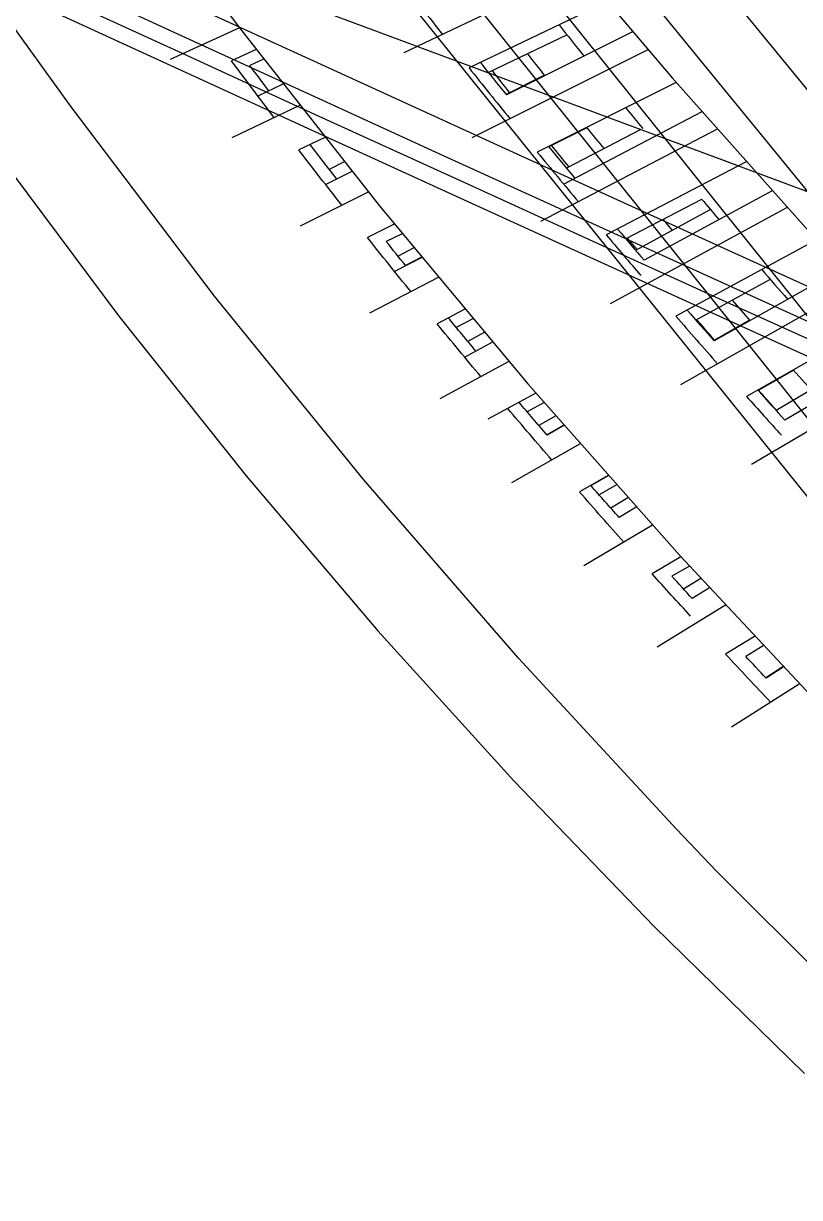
# Model space of a CAD drawing. Header units: millimetres. Extents: x 600121811 to 600690586, y 3472921280 to 3473279938.
# Drawn here: x 600359374 to 600361810, y 3473065079 to 3473068766 of the extents above; entities that cross this region are included whole.
import ezdxf

# ---------------------------------------------------------------- set-up
doc = ezdxf.new("R2010")
doc.units = ezdxf.units.MM
doc.header["$LTSCALE"] = 1000
doc.linetypes.add('AX-MALL-GIRD-200$0$DOTE', pattern=[2.42, 2, -0.2, 0.02, -0.2])
for name, color, linetype in [('AX-MALL-GIRD-200$0$A-Grid', 222, 'AX-MALL-GIRD-200$0$DOTE'), ('AX-MALL-GJ-200$0$A-Anno-Note', 241, 'CONTINUOUS'), ('AX-MALL-WALL-GJ$0$A-Detl-Patt', 8, 'CONTINUOUS'), ('AX-MALL-WALL-GJ$0$A-SEE', 254, 'CONTINUOUS'), ('AX-MALL-WALL-GJ$0$A-Wall-Fnsh', 152, 'CONTINUOUS'), ('AX-MALL-WALL-GJ$0$主梁', 30, 'CONTINUOUS')]:
    doc.layers.add(name, color=color, linetype=linetype)
doc.layers.add('AX-MALL-WALL-GJ$0$M-AUX-TO-ARCH', color=1, linetype='CONTINUOUS', plot=False)

# ---------------------------------------------------------------- blocks, each defined once
blk = doc.blocks.new('AX-MALL-GIRD-200')
at = {"layer": 'AX-MALL-GIRD-200$0$A-Grid'}
blk.add_line((600214611.2, 3473123083.7), (600572507.2, 3472989756.9), dxfattribs=at)
blk = doc.blocks.new('AX-MALL-WALL-GJ$0$A$C5469763B')
at = {"layer": 'AX-MALL-WALL-GJ$0$A-Detl-Patt'}
for points in [[(-236483.9, 2426, 0.055992), (-115679.2, 1194.4, -0.091487), (-108806.4, 637.9, 0.199165), (-91862.7, 2851.9, -0.091487), (-85363.6, 5155.6, 0.010002), (-64059.8, 8992.3, -0.645417), (-62996.9, 7511.9), (-63092.4, 7346.4)], [(-236398.5, 2314.7, 0.055947), (-115669.1, 1094.9, -0.091487), (-108832.4, 541.4, 0.199165), (-91812.8, 2765.2, -0.091487), (-85347.9, 5056.8, 0.010002), (-64040.2, 8894.3, -0.645417), (-63083.5, 7561.9), (-63129, 7483.1), (-63042.4, 7433.1)], [(-236355.3, 2259.1, 0.055924), (-115664, 1045.2, -0.091487), (-108845.4, 493.1, 0.199165), (-91787.8, 2721.9, -0.091487), (-85340, 5007.4, 0.010002), (-64030.3, 8845.2, -0.645417), (-63126.8, 7586.9), (-63197.3, 7464.7), (-63067.4, 7389.7)], [(-236312.2, 2203.4, 0.055901), (-115658.9, 995.4, -0.091487), (-108858.4, 444.8, 0.199165), (-91762.8, 2678.6, -0.091487), (-85332.1, 4958.1, 0.010002), (-64020.5, 8796.2, -0.645417), (-63170.1, 7611.9), (-63265.6, 7446.4)]]:
    blk.add_lwpolyline(points, format="xyb", dxfattribs=at)
blk = doc.blocks.new('AX-MALL-WALL-GJ$0$fewrgerhgrhtrh')
at = {"layer": 'AX-MALL-WALL-GJ$0$主梁'}
for p, q in [((-13498.8, -10144.4), (-11266.5, -11450.2)), ((-11292.8, -11666.6), (-13716.1, -10249)), ((-13825.7, -10447.7), (-11551.7, -11807.8)), ((-11579.3, -12024.3), (-14042.8, -10550.9)), ((-11675.7, -12145.6), (-14165, -10664.6)), ((-12498, -11241.8), (-12018.9, -11241.8))]:
    blk.add_line(p, q, dxfattribs=at)
blk = doc.blocks.new('AX-MALL-WALL-GJ$0$edhtrhrtjy')
at = {"layer": 'AX-MALL-WALL-GJ$0$A-Wall-Fnsh'}
for p, q in [((-13126.9, -10685.9), (-12542.9, -11013.9)), ((-12935.8, -10795.5), (-13359.7, -11234.5)), ((-12818.2, -10861.8), (-13151.6, -11207.1)), ((-14483.7, -10939.8), (-13876.9, -11336.9)), ((-12710.3, -10921.9), (-13012.2, -11245.7)), ((-12645.2, -10957.9), (-13066.9, -11410.1)), ((-12899.6, -11002.6), (-13089.8, -11199.6)), ((-12526.2, -11023.1), (-12859, -11380)), ((-12542.9, -11013.9), (-11952.2, -11326.1)), ((-12418.3, -11081.4), (-12746, -11445.3)), ((-12354.2, -11115.7), (-12772.9, -11580.8)), ((-12921.8, -11146.1), (-13013.7, -11244.7)), ((-13062.9, -11200), (-12972, -11200)), ((-12578.8, -11200), (-12754.9, -11395.6)), ((-12233.7, -11179.7), (-12565.3, -11548)), ((-12125.9, -11236.3), (-12425.9, -11581.3)), ((-12739.2, -11254.1), (-12830.5, -11352)), ((-12062.9, -11269.1), (-12478, -11746.7)), ((-13871.1, -11340.6), (-14040.7, -11510.1)), ((-13876.9, -11336.9), (-13259.1, -11714.3)), ((-12324, -11339.6), (-12503, -11538.4)), ((-11941.1, -11331.9), (-12270.8, -11711.2)), ((-13798.1, -11386.5), (-13858.3, -11446.7)), ((-12286.3, -11359.5), (-12461.7, -11561.4)), ((-11833.3, -11386.7), (-12131.4, -11741.9)), ((-13765.8, -11406.7), (-13799.4, -11440.2)), ((-11771.3, -11418.1), (-12182.3, -11907.9)), ((-13681.4, -11459.1), (-13741.8, -11521.6)), ((-12414.9, -11440.5), (-12375.8, -11462.5)), ((-13609.6, -11503.3), (-13773.2, -11672.7)), ((-12035.2, -11501.3), (-12208.3, -11700.5)), ((-11648.2, -11479.7), (-11975.5, -11869.7)), ((-12458.2, -11557.2), (-12499, -11534)), ((-11540.6, -11533), (-11836.1, -11898)), ((-14280, -11757.9), (-14590.3, -11549.5)), ((-13499.9, -11570.2), (-13562.5, -11635)), ((-11479.6, -11562.9), (-11885.9, -12064.6)), ((-13416.1, -11620.8), (-13451.7, -11659)), ((-13382.9, -11640.7), (-13445.4, -11707.6)), ((-12050, -11642), (-12133.1, -11741)), ((-13312, -11683), (-13475.4, -11858.2)), ((-11707.2, -11674.3), (-11872.8, -11878.9)), ((-13259.1, -11714.3), (-12632.2, -12072.2)), ((-13650.3, -12157.7), (-14280, -11757.9)), ((-13200.5, -11748.8), (-13264.8, -11817.7)), ((-11865.1, -11741), (-11947.8, -11839.6)), ((-11866.8, -11740.1), (-11792.3, -11779.4)), ((-13167, -11768.4), (-13204.8, -11808.9)), ((-13116.9, -11797.6), (-13154.2, -11839)), ((-13083.2, -11817.1), (-13147.2, -11888.2)), ((-13084.1, -11816.6), (-13121.6, -11858.3)), ((-13013.2, -11857.6), (-13175.8, -12038.2)), ((-12899.9, -11922.3), (-12965.5, -11995)), ((-12866, -11941.5), (-12905, -11984.9)), ((-14450.3, -11972.6), (-13909.9, -12321.5)), ((-12816.6, -11969.4), (-12855.1, -12013.6)), ((-12782.4, -11988.6), (-12847.3, -12063.3)), ((-12713.3, -12027.2), (-12874.6, -12212.8)), ((-12598.4, -12090.8), (-12711.3, -12220.7)), ((-12632.2, -12072.2), (-11997.4, -12411.1)), ((-12563.9, -12109.7), (-12603.7, -12155.6)), ((-13009.7, -12535.1), (-13650.3, -12157.7)), ((-12515.3, -12136.3), (-12554.4, -12182.9)), ((-12481.5, -12154.7), (-12520.8, -12201.5)), ((-12480.6, -12155.2), (-12519.8, -12202)), ((-12412.5, -12192.1), (-12572, -12382.2)), ((-12296, -12254.5), (-12362.4, -12333.7)), ((-12295, -12255), (-12335, -12302.7)), ((-12261, -12273.1), (-12301.1, -12320.9)), ((-12213, -12298.5), (-12252.3, -12347.1)), ((-13909.9, -12321.5), (-13360.4, -12651.7)), ((-12110.8, -12352.2), (-12268.1, -12546.4)), ((-12177.9, -12317), (-12217.3, -12365.7)), ((-11992.8, -12413.5), (-12058.9, -12495.1)), ((-11997.4, -12411.1), (-11287.1, -12764.8)), ((-11957.5, -12431.7), (-11997.4, -12481)), ((-11909.9, -12456.1), (-11948.9, -12506)), ((-11874.5, -12474.2), (-11913.5, -12524.2)), ((-12359.4, -12890.3), (-13009.7, -12535.1)), ((-11808.5, -12507.7), (-11962.9, -12705.4)), ((-11689, -12567.9), (-11754.3, -12651.5)), ((-11653.3, -12585.7), (-11692.6, -12635.9)), ((-11571.5, -12626.3), (-11609.7, -12677)), ((-11570.5, -12626.8), (-11608.7, -12677.6)), ((-13360.4, -12651.7), (-12802.8, -12963.4)), ((-11505.5, -12658.8), (-11656.7, -12859.4)), ((-11706.8, -13220.7), (-12359.4, -12890.3)), ((-12802.8, -12963.4), (-12238, -13256.5)), ((-11542.6, -13300), (-11706.8, -13220.7)), ((-12238, -13256.5), (-11667.3, -13530.9)), ((-10775.9, -13650.5), (-11542.6, -13300)), ((-11667.3, -13530.9), (-11062, -13799.4))]:
    blk.add_line(p, q, dxfattribs=at)
for centre, radius, start, end in [((-1253.3, 8310.8), 22553.1, 238.80702, 239.12595), ((-1158.3, 8772.4), 23302.8, 238.18479, 238.69496), ((-1329.2, 8241), 22588.7, 238.90444, 239.12701), ((-1048.7, 8656.3), 22954.7, 239.65066, 239.86064), ((-859.6, 9266.3), 23880, 239.01979, 239.51193), ((-938.2, 9178.1), 23725.7, 239.09432, 239.40961), ((-1139.5, 8561.7), 22961.3, 239.65165, 239.86771), ((-705.3, 9576.7), 24187.4, 239.90948, 240.21274), ((-794.6, 9100.3), 23466.2, 240.57242, 240.77853), ((-622.1, 9672.8), 24350.8, 239.83278, 240.30992), ((-610.7, 9432.5), 23845.9, 241.27943, 241.5766), ((-419.3, 10080.8), 24767, 240.70717, 241.00173), ((-348.8, 10154.4), 24904.5, 240.6243, 241.00983), ((-694.3, 9351.6), 23868.1, 241.39117, 241.59529), ((-188.9, 10501), 25246.2, 241.47646, 241.76809), ((-105.6, 10597.6), 25410.1, 241.3959, 241.84304), ((129.2, 11038.4), 25909.5, 242.14799, 242.51169), ((55.2, 10959.6), 25765.7, 242.23054, 242.51493)]:
    blk.add_arc(centre, radius, start, end, dxfattribs=at)
at = {"layer": 'AX-MALL-WALL-GJ$0$A-Wall-Fnsh', "extrusion": (0, 0, -1)}
for centre, radius, start, end in [((2535.2, 5938.8), 20114, 301.36766, 301.61825), ((2381.4, 6194.3), 20412.2, 300.52482, 300.7737), ((2224.2, 6505.3), 21392.2, 302.34975, 302.94597), ((2303.6, 6441.2), 21257.8, 302.46713, 302.7365), ((2139, 6702.9), 21567, 301.53455, 301.89895), ((2047.2, 6786.5), 21724.5, 301.42886, 302.00953), ((2127.2, 6640.7), 20925.9, 298.55955, 298.79316), ((1848.6, 7113.6), 22107.1, 300.52693, 301.09139), ((1932.1, 7044.1), 21966, 300.6213, 300.87636), ((2015.3, 6848.8), 21162.2, 297.7599, 297.9888), ((1798.7, 7272.3), 22230.3, 299.724, 300.07401), ((1704, 7360.4), 22393.2, 299.64051, 300.19173), ((1518.3, 7688.9), 22770.5, 298.77193, 299.30825), ((1614.3, 7598.5), 22605.1, 298.84469, 299.18729), ((1482.3, 7841.2), 22881.4, 297.97982, 298.31677), ((1384.7, 7934), 23049.7, 297.91727, 298.43886), ((1243.9, 8201.1), 23351.6, 297.14676, 297.58955), ((1331.1, 8128.9), 23206.4, 297.13024, 297.36309), ((1205.1, 8378), 23485.6, 296.29403, 296.52248), ((1111.4, 8462), 23644.2, 296.25125, 296.75175)]:
    blk.add_arc(centre, radius, start, end, dxfattribs=at)
blk = doc.blocks.new('AX-MALL-WALL-GJ')
at = {"layer": 'AX-MALL-WALL-GJ$0$A-SEE'}
blk.add_blockref('AX-MALL-GIRD-200', (0, 0), dxfattribs=at)
at = {"layer": 'AX-MALL-WALL-GJ$0$A-Wall-Fnsh', "rotation": 339.5681613092246}
blk.add_blockref('AX-MALL-WALL-GJ$0$edhtrhrtjy', (600377009.6, 3473074537.4), dxfattribs=at)
at = {"layer": 'AX-MALL-WALL-GJ$0$M-AUX-TO-ARCH', "rotation": 339.5681613092246}
blk.add_blockref('AX-MALL-WALL-GJ$0$A$C5469763B', (600557212.3, 3472995454.7), dxfattribs=at)
at = {"layer": 'AX-MALL-WALL-GJ$0$主梁', "rotation": 339.5681613092246}
blk.add_blockref('AX-MALL-WALL-GJ$0$fewrgerhgrhtrh', (600377024.3, 3473074576.6), dxfattribs=at)

msp = doc.modelspace()

# ---------------------------------------------------------------- block references
at = {"layer": 'AX-MALL-GJ-200$0$A-Anno-Note'}
msp.add_blockref('AX-MALL-WALL-GJ', (0, 0), dxfattribs=at)

doc.saveas('drawing.dxf')
